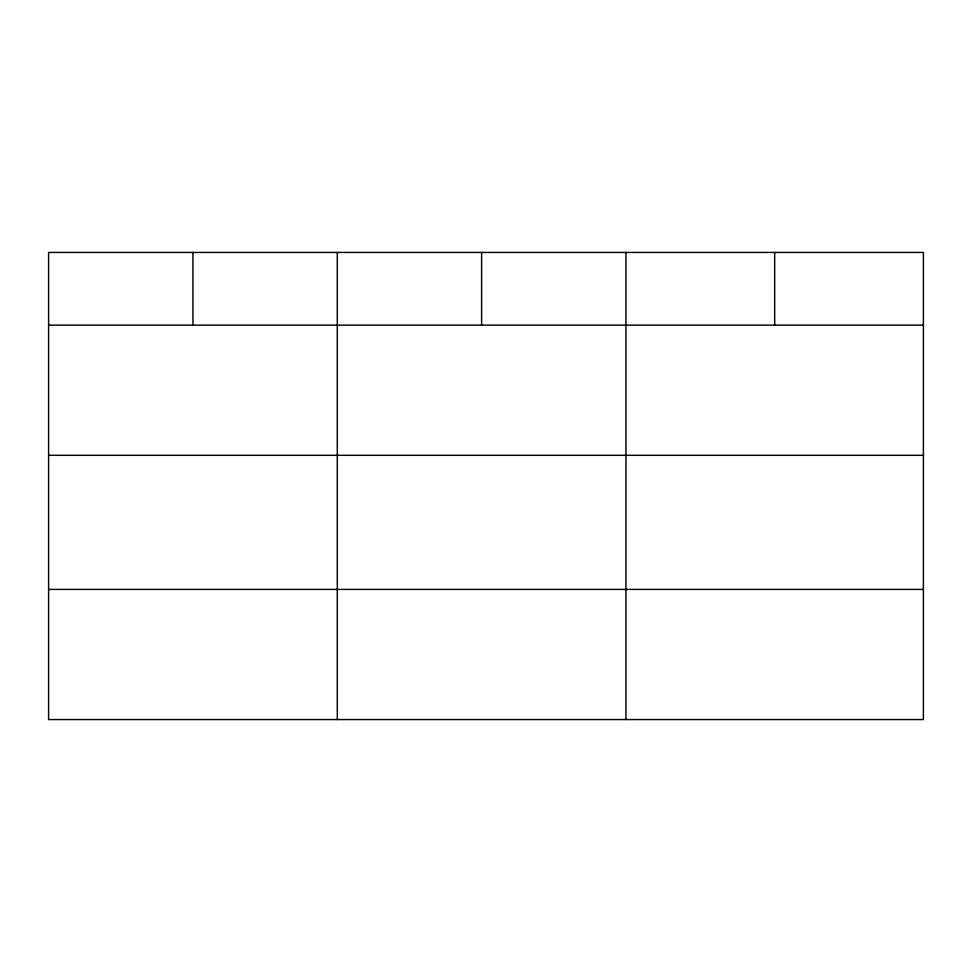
<?xml version="1.0" encoding="UTF-8"?>
<svg xmlns="http://www.w3.org/2000/svg" width="972" height="972" viewBox="0 0 972 972"><rect width="100%" height="100%" fill="white"/><g stroke="black" fill="none" stroke-linecap="round" stroke-linejoin="round"><path stroke-width="1.46" d="M923.4 455.309L923.4 252.441L48.6 252.441L48.6 719.559L923.4 719.559L923.4 455.309L48.6 455.309M48.6 325.146L923.4 325.146M48.6 589.409L923.4 589.409M774.684 252.441L774.684 325.146M625.968 252.441L625.968 719.559M481.626 252.441L481.626 325.146M337.284 252.441L337.284 719.559M192.942 252.441L192.942 325.146"/></g></svg>
